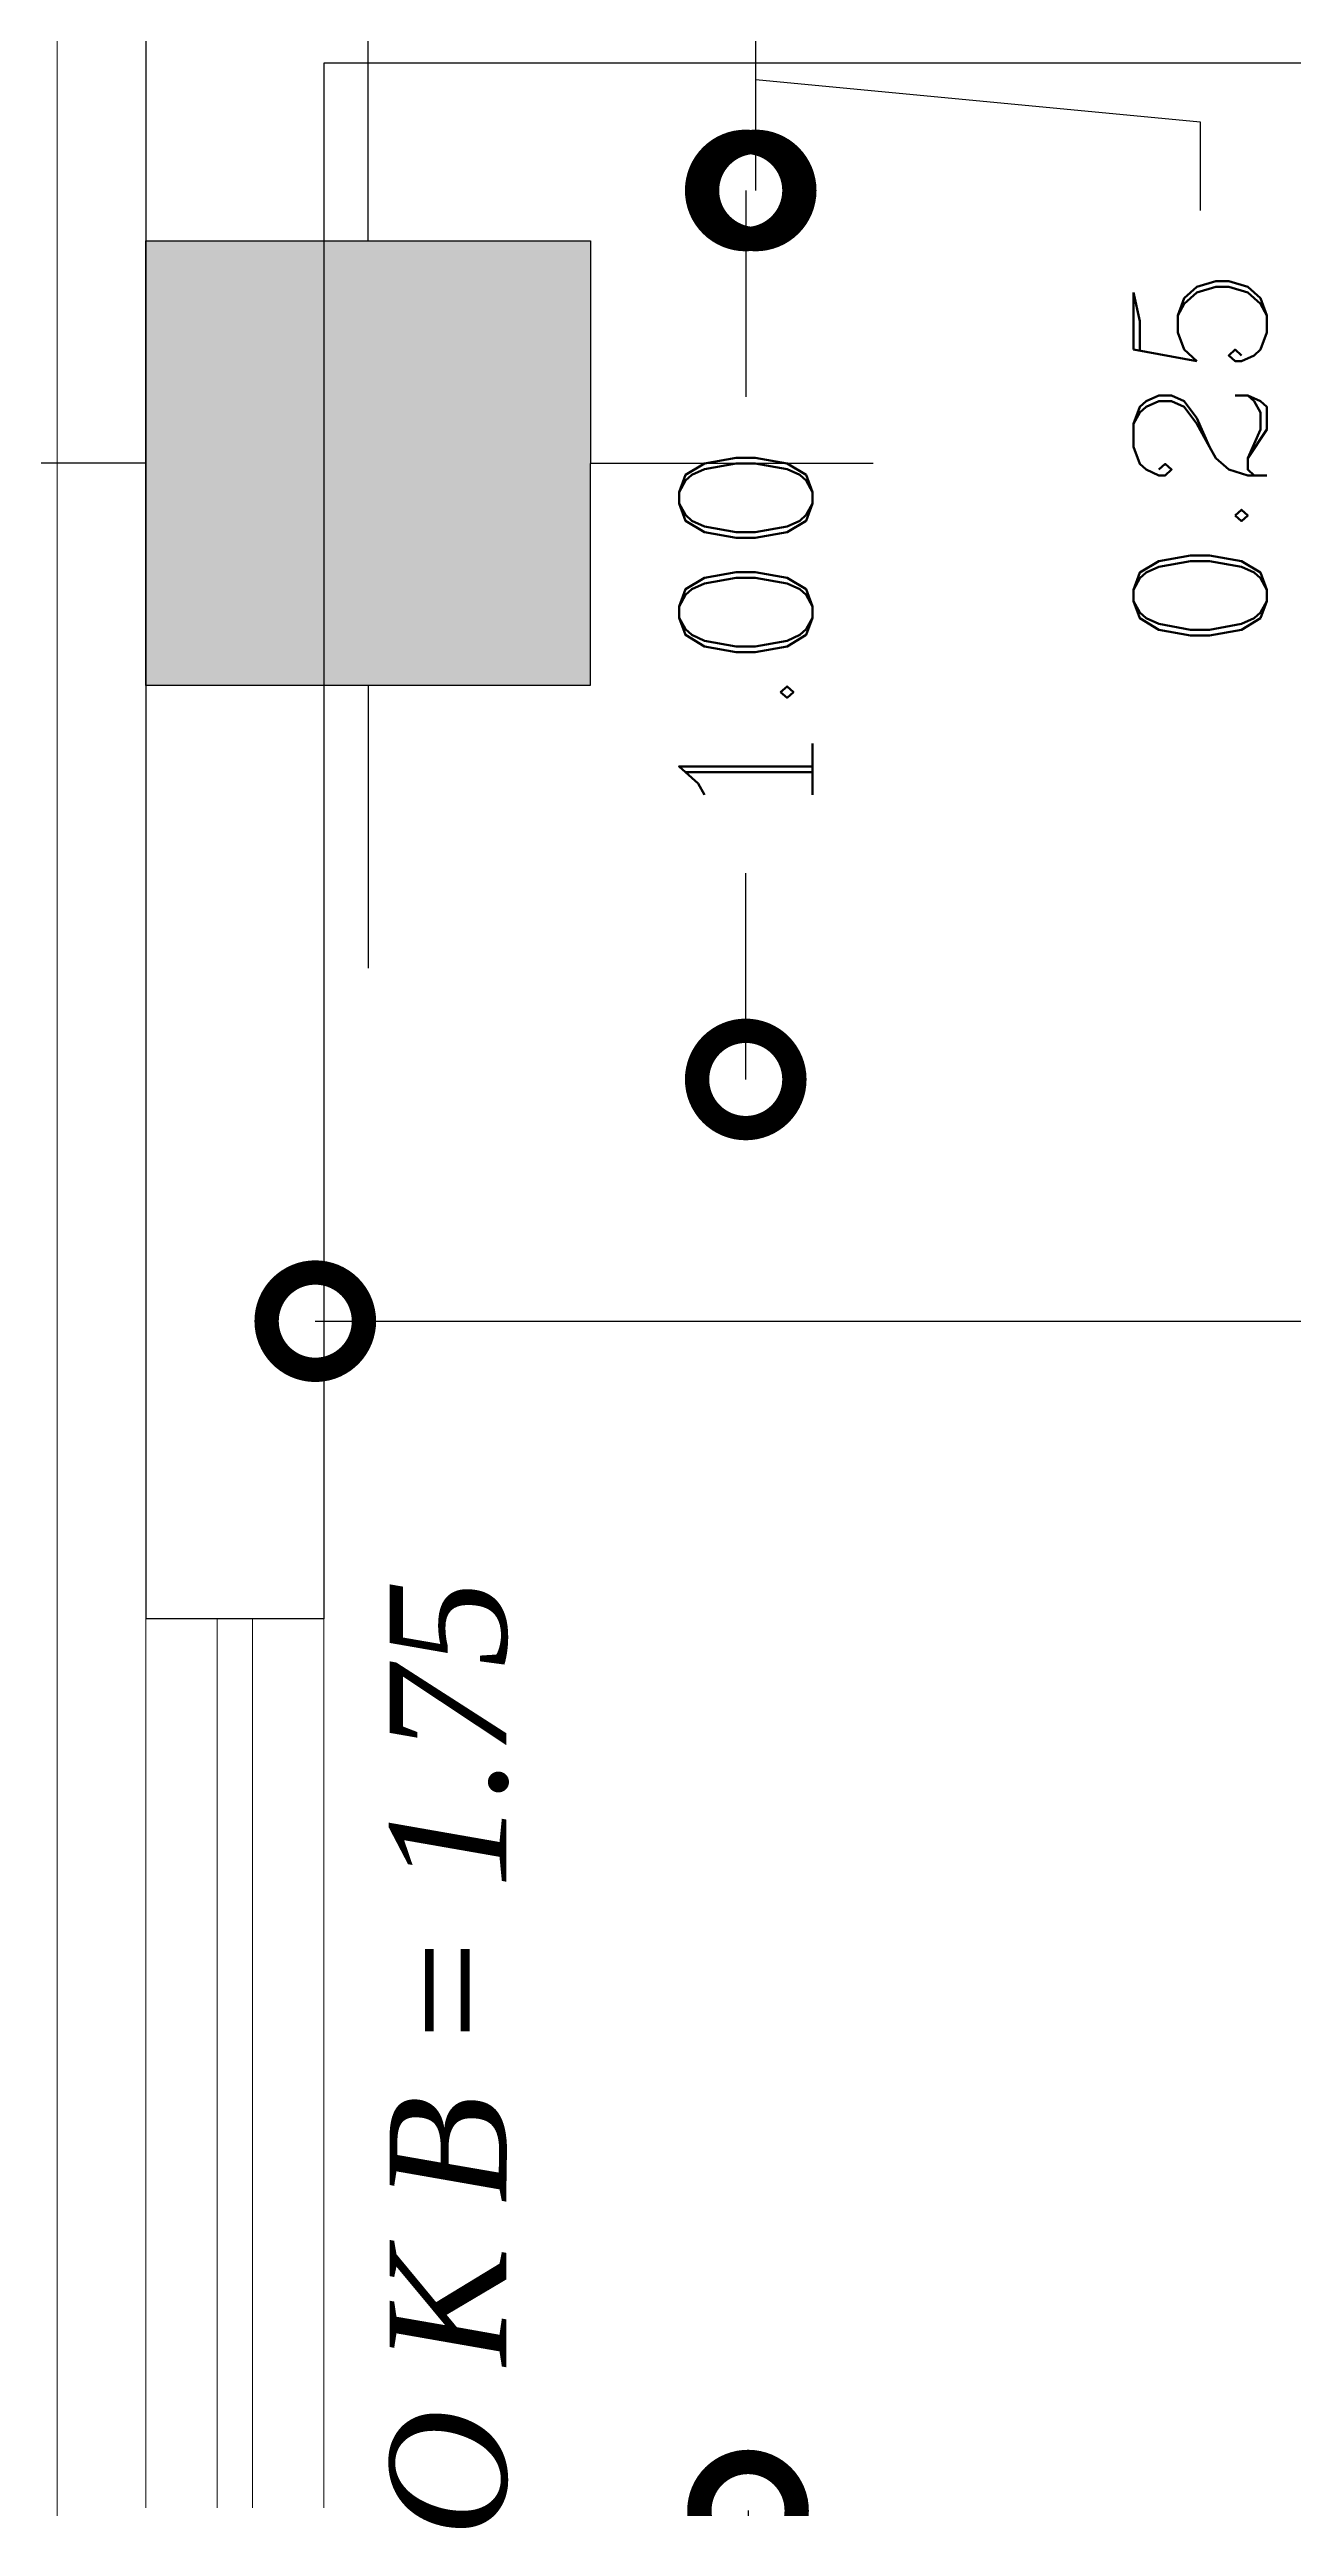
# Model space of a CAD drawing. Header units: metres. Extents: x -1655 to 449, y 40 to 361.
# Drawn here: x 145.348 to 146.747, y 50.084 to 52.85 of the extents above; entities that cross this region are included whole.
import ezdxf

# ---------------------------------------------------------------- set-up
doc = ezdxf.new("R2010")
doc.units = ezdxf.units.M
doc.header["$MEASUREMENT"] = 0
for name, color, linetype, lineweight in [('0.2', 2, 'Continuous', 5), ('Layer3', 144, 'Continuous', 15), ('Layer5', 31, 'Continuous', 9)]:
    doc.layers.add(name, color=color, linetype=linetype, lineweight=lineweight)
doc.styles.add('DIMPLAN', font='romanc.shx', dxfattribs={"height": 0.15})
doc.styles.add('RS', font='timesi.ttf', dxfattribs={"width": 0.7})
doc.dimstyles.new('DIMPLAN', dxfattribs={"dimtxt": 0.009, "dimasz": 0.219, "dimexe": 0.2, "dimexo": 0.2, "dimgap": 0.05, "dimtad": 0, "dimzin": 0, "dimdsep": 46, "dimtxsty": 'DIMPLAN', "dimblk1": 'DOTSMALL', "dimblk2": 'DOTSMALL', "dimsah": 1, "dimcen": 0, "dimse1": 1, "dimse2": 1, "dimclrd": 1, "dimclre": 1, "dimclrt": 2, "dimadec": 0, "dimazin": 0, "dimtfac": 0.909091, "dimtofl": 0, "dimtmove": 1, "dimatfit": 3, "dimldrblk": 'DOTSMALL', "dimfxl": 0.2, "dimtolj": 1, "dimtzin": 0, "dimarcsym": 0})

# ---------------------------------------------------------------- blocks, each defined once
blk = doc.blocks.new('5050new')
h = blk.add_hatch(color=256)
h.dxf.hatch_style = 1
h.paths.add_polyline_path([(6309.3073, 1826.5446), (6308.8073, 1826.5446), (6308.8072, 1826.0446), (6309.3072, 1826.0446)])
for p, q in [((6309.0573, 1826.5446), (6309.0573, 1826.8627)), ((6308.8072, 1826.2946), (6308.4892, 1826.2947)), ((6309.3072, 1826.2946), (6309.6253, 1826.2946)), ((6309.0572, 1826.0446), (6309.0572, 1825.7266))]:
    blk.add_line(p, q)
blk.add_lwpolyline([(6308.8073, 1826.5446), (6309.3073, 1826.5446), (6309.3072, 1826.0446), (6308.8072, 1826.0446)], close=True)
blk = doc.blocks.new('axha')
blk.add_blockref('5050new', (102.3753, 17.5763))
blk = doc.blocks.new('_DOTSMALL')
at = {"color": 0, "linetype": 'ByBlock', "const_width": 0.5}
blk.add_lwpolyline([(-0.0625, 0, 1), (0.0625, 0, 1)], format="xyb", close=True, dxfattribs=at)
blk = doc.blocks.new('*D149')
at = {"color": 1, "lineweight": -2, "ltscale": 0.1, "transparency": 16777216}
for p, q in [((145.6472, 51.4189), (146.8186, 51.4189)), ((148.5472, 51.4189), (147.3757, 51.4189))]:
    blk.add_line(p, q, dxfattribs=at)
at = {"layer": 'DEFPOINTS', "color": 0, "ltscale": 0.1, "transparency": 16777216}
for p in [(145.6472, 51.4408), (145.6472, 51.4189), (148.5472, 51.4408)]:
    blk.add_point(p, dxfattribs=at)
at = {"color": 1, "lineweight": -2, "ltscale": 0.1, "transparency": 16777216, "xscale": 0.2189999999999999, "yscale": 0.2189999999999999, "zscale": 0.2189999999999999}
for p, rotation in [((145.6472, 51.4189), 179.9999999999731), ((148.5472, 51.4189), 359.999999999973)]:
    blk.add_blockref('_DOTSMALL', p, dxfattribs=dict(at, rotation=rotation))
at = {"color": 2, "ltscale": 0.1, "transparency": 16777216, "insert": (147.0972, 51.4189), "char_height": 0.15, "attachment_point": 5, "style": 'DIMPLAN'}
blk.add_mtext('\\A1;2.90', dxfattribs=at)
blk = doc.blocks.new('*D153')
at = {"color": 1, "lineweight": -2, "ltscale": 0.1, "transparency": 16777216}
for p, q in [((146.1341, 50.0809), (146.1312, 49.6306)), ((146.1246, 48.6376), (146.1276, 49.0878))]:
    blk.add_line(p, q, dxfattribs=at)
at = {"layer": 'DEFPOINTS', "color": 0, "ltscale": 0.1, "transparency": 16777216}
for p in [(145.6567, 50.084), (145.6472, 48.6407), (146.1246, 48.6376)]:
    blk.add_point(p, dxfattribs=at)
at = {"color": 1, "lineweight": -2, "ltscale": 0.1, "transparency": 16777216, "xscale": 0.2189999999999999, "yscale": 0.2189999999999999, "zscale": 0.2189999999999999}
for p, rotation in [((146.1341, 50.0809), 89.62257091686267), ((146.1246, 48.6376), 269.6225709168627)]:
    blk.add_blockref('_DOTSMALL', p, dxfattribs=dict(at, rotation=rotation))
at = {"color": 2, "ltscale": 0.1, "transparency": 16777216, "insert": (146.1294, 49.3592), "char_height": 0.15, "attachment_point": 5, "rotation": 89.6226, "style": 'DIMPLAN'}
blk.add_mtext('\\A1;1.44', dxfattribs=at)
blk = doc.blocks.new('*D154')
at = {"color": 1, "lineweight": -2, "ltscale": 0.1, "transparency": 16777216}
for p, q in [((146.1315, 52.6908), (146.1315, 52.4586)), ((146.1315, 51.6908), (146.1315, 51.9229))]:
    blk.add_line(p, q, dxfattribs=at)
at = {"layer": 'DEFPOINTS', "color": 0, "ltscale": 0.1, "transparency": 16777216}
for p in [(145.6472, 52.6908), (146.1315, 52.6908), (145.6472, 51.6908)]:
    blk.add_point(p, dxfattribs=at)
at = {"color": 1, "lineweight": -2, "ltscale": 0.1, "transparency": 16777216, "xscale": 0.2189999999999999, "yscale": 0.2189999999999999, "zscale": 0.2189999999999999}
for p, rotation in [((146.1315, 52.6908), 90), ((146.1315, 51.6908), 270)]:
    blk.add_blockref('_DOTSMALL', p, dxfattribs=dict(at, rotation=rotation))
at = {"color": 2, "ltscale": 0.1, "transparency": 16777216, "insert": (146.1315, 52.1908), "char_height": 0.15, "attachment_point": 5, "rotation": 90, "style": 'DIMPLAN'}
blk.add_mtext('\\A1;1.00', dxfattribs=at)
blk = doc.blocks.new('*D155')
at = {"color": 1, "lineweight": -2, "ltscale": 0.1, "transparency": 16777216}
for p, q in [((146.1427, 52.6908), (146.1427, 52.9408)), ((146.1427, 52.8158), (146.6427, 52.7682)), ((146.6427, 52.7682), (146.6427, 52.6682))]:
    blk.add_line(p, q, dxfattribs=at)
at = {"layer": 'DEFPOINTS', "color": 0, "ltscale": 0.1, "transparency": 16777216}
for p in [(145.6472, 52.9408), (146.1427, 52.9408), (145.6472, 52.6908)]:
    blk.add_point(p, dxfattribs=at)
at = {"color": 1, "lineweight": -2, "ltscale": 0.1, "transparency": 16777216, "xscale": 0.2189999999999999, "yscale": 0.2189999999999999, "zscale": 0.2189999999999999}
for p, rotation in [((146.1427, 52.9408), 90), ((146.1427, 52.6908), 270)]:
    blk.add_blockref('_DOTSMALL', p, dxfattribs=dict(at, rotation=rotation))
at = {"color": 2, "ltscale": 0.1, "transparency": 16777216, "insert": (146.6427, 52.3896), "char_height": 0.15, "attachment_point": 5, "rotation": 90, "style": 'DIMPLAN'}
blk.add_mtext('\\A1;0.25', dxfattribs=at)

msp = doc.modelspace()

# ---------------------------------------------------------------- linework, layer by layer
at = {"ltscale": 0.1}
for p, q in [((145.4567, 53.734), (145.4567, 51.084)), ((145.6567, 52.834), (145.6567, 51.084)), ((147.5567, 52.834), (145.6567, 52.834)), ((145.6567, 51.084), (145.4567, 51.084))]:
    msp.add_line(p, q, dxfattribs=at)
at = {"layer": 'Layer3'}
for p, q in [((145.4567, 51.084), (145.4567, 50.084)), ((145.5367, 51.084), (145.5367, 50.084)), ((145.5767, 51.084), (145.5767, 50.084)), ((145.6567, 50.084), (145.6567, 51.084))]:
    msp.add_line(p, q, dxfattribs=at)
at = {"layer": 'Layer5'}
for p, q in [((145.3567, 62.3631), (145.3567, 52.334)), ((145.3567, 52.334), (145.3567, 48.4341))]:
    msp.add_line(p, q, dxfattribs=at)

# ---------------------------------------------------------------- block references
msp.add_blockref('axha', (-6265.7259, -1791.4869))

# ---------------------------------------------------------------- texts
at = {"layer": '0.2', "style": 'RS'}
msp.add_text('O K B = 1.75', height=0.131505, rotation=90, dxfattribs=at).set_placement((145.8623, 50.0513))

# ---------------------------------------------------------------- dimensions: what is measured, and where the dimension line sits
at = {"ltscale": 0.1}
dim = msp.add_linear_dim(base=(146.1427, 52.9408), p1=(145.6472, 52.6908), p2=(145.6472, 52.9408), angle=90, dimstyle='DIMPLAN', override={"dimfxl": 0.1, "dimfxlon": 1, "dimarcsym": 1}, dxfattribs=at)
dim.commit()
dim.dimension.update_dxf_attribs({"geometry": '*D155', "text_midpoint": (146.6427, 52.6182), "dimtype": 161})
for p1, p2, distance, picture, middle in [((145.6472, 51.6908), (145.6472, 52.6908), -0.4844, '*D154', (146.1315, 52.1908)), ((148.5472, 51.4408), (145.6472, 51.4408), 0.022, '*D149', (147.0972, 51.4189)), ((145.6567, 50.084), (145.6472, 48.6407), 0.4775, '*D153', (146.1294, 49.3592))]:
    dim = msp.add_aligned_dim(p1=p1, p2=p2, distance=distance, dimstyle='DIMPLAN', override={"dimfxl": 0.1, "dimfxlon": 1, "dimarcsym": 1}, dxfattribs=at)
    dim.commit()
    dim.dimension.update_dxf_attribs({"geometry": picture, "text_midpoint": middle})

doc.saveas('drawing.dxf')
